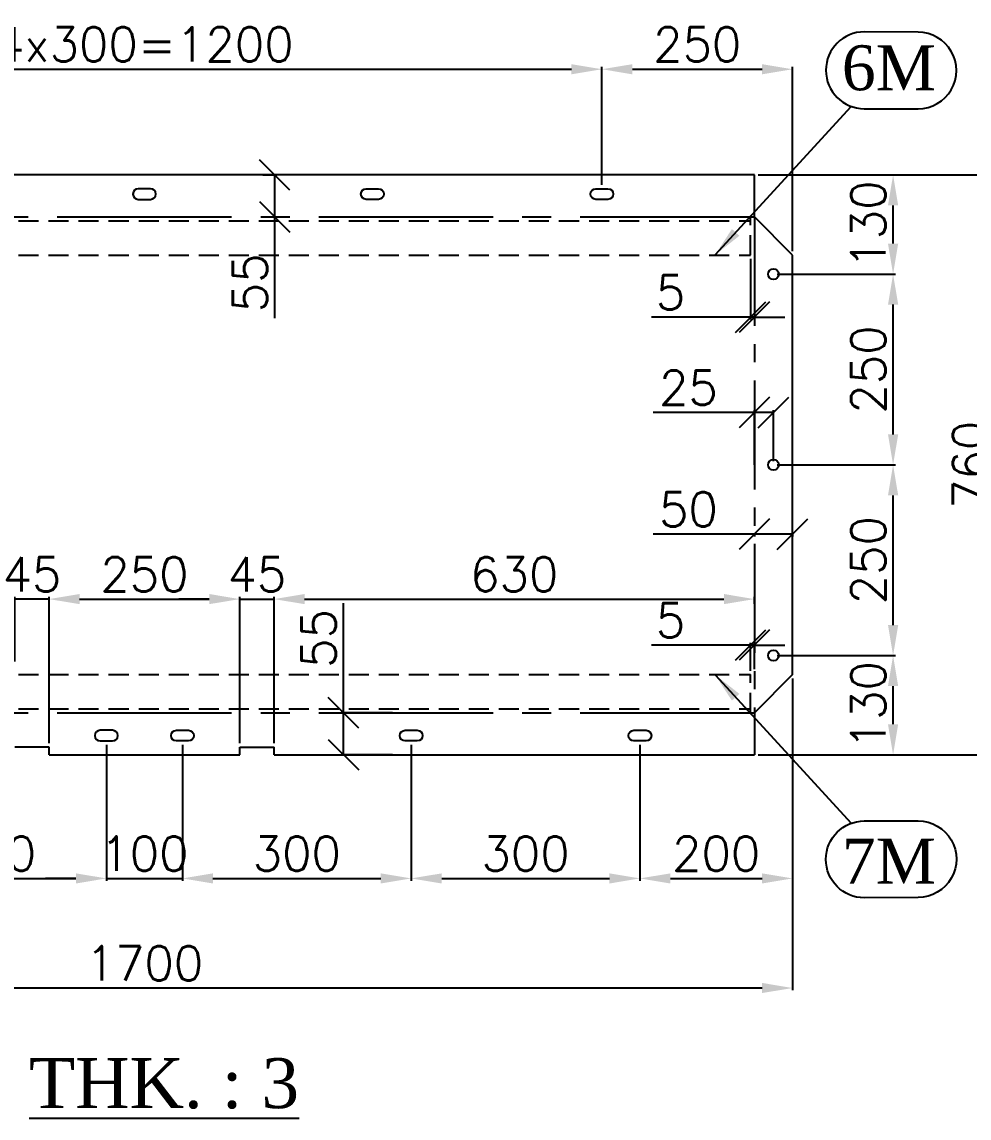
# Model space of a CAD drawing. Header units: inches. Extents: x 212980 to 238967, y -33384 to 2238.
# Drawn here: x 226461 to 227703, y -18086 to -16649 of the extents above; entities that cross this region are included whole.
import ezdxf
from ezdxf.enums import TextEntityAlignment as Align

# ---------------------------------------------------------------- set-up
doc = ezdxf.new("R2010")
doc.units = ezdxf.units.IN
doc.header["$LTSCALE"] = 15
doc.header["$MEASUREMENT"] = 0
for name, pattern in [('CENTER', [50.8, 31.75, -6.35, 6.35, -6.35]), ('CENTER2', [28.575, 19.05, -3.175, 3.175, -3.175]), ('HIDDEN', [0.375, 0.25, -0.125])]:
    doc.linetypes.add(name, pattern=pattern)
doc.layers.get('Defpoints').update_dxf_attribs({"lineweight": 0})
doc.layers.add('2', color=3, linetype='CENTER')
doc.layers.add('5', color=8, linetype='Continuous')
doc.styles.add('ROMANS', font='ROMANS.shx')
doc.styles.add('style7', font='times.ttf', dxfattribs={"height": 24})
doc.dimstyles.new('11', dxfattribs={"dimtxt": 45, "dimasz": 40, "dimexe": 3, "dimexo": 5, "dimgap": 10, "dimtad": 1, "dimdec": 0, "dimdsep": 46, "dimtxsty": 'ROMANS', "dimcen": 2.5, "dimclrd": 6, "dimclre": 6, "dimclrt": 2, "dimadec": 0, "dimazin": 0, "dimtfac": 1, "dimtdec": 0, "dimtmove": 0, "dimatfit": 3, "dimfxl": 1, "dimarcsym": 0})

# ---------------------------------------------------------------- blocks, each defined once
blk = doc.blocks.new('*D310')
at = {"color": 6, "lineweight": -2, "ltscale": 200, "transparency": 16777216}
for p, q in [((227451.4, -17479.6), (227606.3, -17479.6)), ((227603.3, -17569.6), (227603.3, -17519.6)), ((227426.4, -17609.6), (227606.3, -17609.6))]:
    blk.add_line(p, q, dxfattribs=at)
at = {"color": 6, "ltscale": 200, "transparency": 16777216}
for points in [[(227596.6, -17519.6), (227610, -17519.6), (227603.3, -17479.6)], [(227596.6, -17569.6), (227610, -17569.6), (227603.3, -17609.6)]]:
    blk.add_solid(points, dxfattribs=at)
at = {"layer": 'Defpoints', "color": 0, "ltscale": 200, "transparency": 16777216}
for p in [(227446.4, -17479.6), (227603.3, -17479.6), (227421.4, -17609.6)]:
    blk.add_point(p, dxfattribs=at)
at = {"color": 2, "ltscale": 200, "transparency": 16777216, "insert": (227570.8, -17544.6), "char_height": 45, "attachment_point": 5, "rotation": 90, "style": 'ROMANS'}
blk.add_mtext('130', dxfattribs=at)
blk = doc.blocks.new('*D311')
at = {"color": 6, "lineweight": -2, "ltscale": 200, "transparency": 16777216}
for p, q in [((227451.4, -17229.6), (227606.3, -17229.6)), ((227603.3, -17439.6), (227603.3, -17269.6)), ((227451.4, -17479.6), (227606.3, -17479.6))]:
    blk.add_line(p, q, dxfattribs=at)
at = {"color": 6, "ltscale": 200, "transparency": 16777216}
for points in [[(227596.6, -17269.6), (227610, -17269.6), (227603.3, -17229.6)], [(227596.6, -17439.6), (227610, -17439.6), (227603.3, -17479.6)]]:
    blk.add_solid(points, dxfattribs=at)
at = {"layer": 'Defpoints', "color": 0, "ltscale": 200, "transparency": 16777216}
for p in [(227446.4, -17229.6), (227603.3, -17229.6), (227446.4, -17479.6)]:
    blk.add_point(p, dxfattribs=at)
at = {"color": 2, "ltscale": 200, "transparency": 16777216, "insert": (227570.8, -17354.6), "char_height": 45, "attachment_point": 5, "rotation": 90, "style": 'ROMANS'}
blk.add_mtext('250', dxfattribs=at)
blk = doc.blocks.new('*D312')
at = {"color": 6, "lineweight": -2, "ltscale": 200, "transparency": 16777216}
for p, q in [((227451.4, -16979.6), (227606.3, -16979.6)), ((227603.3, -17189.6), (227603.3, -17019.6)), ((227451.4, -17229.6), (227606.3, -17229.6))]:
    blk.add_line(p, q, dxfattribs=at)
at = {"color": 6, "ltscale": 200, "transparency": 16777216}
for points in [[(227596.6, -17019.6), (227610, -17019.6), (227603.3, -16979.6)], [(227596.6, -17189.6), (227610, -17189.6), (227603.3, -17229.6)]]:
    blk.add_solid(points, dxfattribs=at)
at = {"layer": 'Defpoints', "color": 0, "ltscale": 200, "transparency": 16777216}
for p in [(227446.4, -16979.6), (227603.3, -16979.6), (227446.4, -17229.6)]:
    blk.add_point(p, dxfattribs=at)
at = {"color": 2, "ltscale": 200, "transparency": 16777216, "insert": (227570.8, -17104.6), "char_height": 45, "attachment_point": 5, "rotation": 90, "style": 'ROMANS'}
blk.add_mtext('250', dxfattribs=at)
blk = doc.blocks.new('*D313')
at = {"color": 6, "lineweight": -2, "ltscale": 200, "transparency": 16777216}
for p, q in [((227426.4, -16849.6), (227606.3, -16849.6)), ((227603.3, -16939.6), (227603.3, -16889.6)), ((227451.4, -16979.6), (227606.3, -16979.6))]:
    blk.add_line(p, q, dxfattribs=at)
at = {"color": 6, "ltscale": 200, "transparency": 16777216}
for points in [[(227596.6, -16889.6), (227610, -16889.6), (227603.3, -16849.6)], [(227596.6, -16939.6), (227610, -16939.6), (227603.3, -16979.6)]]:
    blk.add_solid(points, dxfattribs=at)
at = {"layer": 'Defpoints', "color": 0, "ltscale": 200, "transparency": 16777216}
for p in [(227421.4, -16849.6), (227603.3, -16849.6), (227446.4, -16979.6)]:
    blk.add_point(p, dxfattribs=at)
at = {"color": 2, "ltscale": 200, "transparency": 16777216, "insert": (227570.8, -16914.6), "char_height": 45, "attachment_point": 5, "rotation": 90, "style": 'ROMANS'}
blk.add_mtext('130', dxfattribs=at)
blk = doc.blocks.new('*D309')
at = {"color": 6, "lineweight": -2, "ltscale": 200, "transparency": 16777216}
for p, q in [((227527.7, -16849.6), (227739.7, -16849.6)), ((227736.7, -17569.6), (227736.7, -16889.6)), ((227537.6, -17609.6), (227739.7, -17609.6))]:
    blk.add_line(p, q, dxfattribs=at)
at = {"color": 6, "ltscale": 200, "transparency": 16777216}
for points in [[(227730, -16889.6), (227743.3, -16889.6), (227736.7, -16849.6)], [(227730, -17569.6), (227743.3, -17569.6), (227736.7, -17609.6)]]:
    blk.add_solid(points, dxfattribs=at)
at = {"layer": 'Defpoints', "color": 0, "ltscale": 200, "transparency": 16777216}
for p in [(227522.7, -16849.6), (227736.7, -16849.6), (227532.6, -17609.6)]:
    blk.add_point(p, dxfattribs=at)
at = {"color": 2, "ltscale": 200, "transparency": 16777216, "insert": (227704.2, -17229.6), "char_height": 45, "attachment_point": 5, "rotation": 90, "style": 'ROMANS'}
blk.add_mtext('760', dxfattribs=at)
blk = doc.blocks.new('_Oblique')
at = {"color": 0, "linetype": 'ByBlock', "lineweight": -2}
blk.add_line((-0.5, -0.5), (0.5, 0.5), dxfattribs=at)
blk = doc.blocks.new('*D318')
at = {"color": 6, "lineweight": -2, "ltscale": 200, "transparency": 16777216}
for p, q in [((227421.4, -17161), (227288.5, -17161)), ((227421.4, -17229.6), (227421.4, -17158)), ((227446.4, -17161), (227421.4, -17161)), ((227446.4, -17224.6), (227446.4, -17158))]:
    blk.add_line(p, q, dxfattribs=at)
at = {"layer": 'Defpoints', "color": 0, "ltscale": 200, "transparency": 16777216}
for p in [(227421.4, -17161), (227421.4, -17234.6), (227446.4, -17229.6)]:
    blk.add_point(p, dxfattribs=at)
at = {"color": 6, "lineweight": -2, "ltscale": 200, "transparency": 16777216, "xscale": 40, "yscale": 40, "zscale": 40, "rotation": 180}
blk.add_blockref('_Oblique', (227421.4, -17161), dxfattribs=at)
at = {"color": 6, "lineweight": -2, "ltscale": 200, "transparency": 16777216, "xscale": 40, "yscale": 40, "zscale": 40}
blk.add_blockref('_Oblique', (227446.4, -17161), dxfattribs=at)
at = {"color": 2, "ltscale": 200, "transparency": 16777216, "insert": (227334.9, -17128.5), "char_height": 45, "attachment_point": 5, "style": 'ROMANS'}
blk.add_mtext('25', dxfattribs=at)
blk = doc.blocks.new('*D319')
at = {"color": 6, "lineweight": -2, "ltscale": 200, "transparency": 16777216}
for p, q in [((227421.4, -17320.5), (227288.5, -17320.5)), ((227421.4, -17320.5), (227421.4, -17323.5)), ((227471.4, -17320.5), (227421.4, -17320.5)), ((227471.4, -17320.5), (227471.4, -17323.5))]:
    blk.add_line(p, q, dxfattribs=at)
at = {"layer": 'Defpoints', "color": 0, "ltscale": 200, "transparency": 16777216}
for p in [(227421.4, -17315.5), (227421.4, -17320.5), (227471.4, -17315.5)]:
    blk.add_point(p, dxfattribs=at)
at = {"color": 6, "lineweight": -2, "ltscale": 200, "transparency": 16777216, "xscale": 40, "yscale": 40, "zscale": 40, "rotation": 180}
blk.add_blockref('_Oblique', (227421.4, -17320.5), dxfattribs=at)
at = {"color": 6, "lineweight": -2, "ltscale": 200, "transparency": 16777216, "xscale": 40, "yscale": 40, "zscale": 40}
blk.add_blockref('_Oblique', (227471.4, -17320.5), dxfattribs=at)
at = {"color": 2, "ltscale": 200, "transparency": 16777216, "insert": (227334.9, -17288), "char_height": 45, "attachment_point": 5, "style": 'ROMANS'}
blk.add_mtext('50', dxfattribs=at)
blk = doc.blocks.new('*D320')
at = {"color": 6, "lineweight": -2, "ltscale": 200, "transparency": 16777216}
for p, q in [((227416.4, -17465.8), (227286.4, -17465.8)), ((227416.4, -17499.6), (227416.4, -17462.8)), ((227421.4, -17465.8), (227416.4, -17465.8)), ((227421.4, -17497.6), (227421.4, -17462.8)), ((227421.4, -17465.8), (227461.4, -17465.8))]:
    blk.add_line(p, q, dxfattribs=at)
at = {"layer": 'Defpoints', "color": 0, "ltscale": 200, "transparency": 16777216}
for p in [(227416.4, -17465.8), (227416.4, -17504.6), (227421.4, -17502.6)]:
    blk.add_point(p, dxfattribs=at)
at = {"color": 6, "lineweight": -2, "ltscale": 200, "transparency": 16777216, "xscale": 40, "yscale": 40, "zscale": 40}
blk.add_blockref('_Oblique', (227416.4, -17465.8), dxfattribs=at)
at = {"color": 6, "lineweight": -2, "ltscale": 200, "transparency": 16777216, "xscale": 40, "yscale": 40, "zscale": 40, "rotation": 180}
blk.add_blockref('_Oblique', (227421.4, -17465.8), dxfattribs=at)
at = {"color": 2, "ltscale": 200, "transparency": 16777216, "insert": (227311.4, -17433.3), "char_height": 45, "attachment_point": 5, "style": 'ROMANS'}
blk.add_mtext('5', dxfattribs=at)
blk = doc.blocks.new('*D321')
at = {"color": 6, "lineweight": -2, "ltscale": 200, "transparency": 16777216}
for p, q in [((227416.4, -16959.6), (227416.4, -17039.1)), ((227421.4, -16967.3), (227421.4, -17039.1)), ((227416.4, -17036.1), (227286.4, -17036.1)), ((227421.4, -17036.1), (227416.4, -17036.1)), ((227421.4, -17036.1), (227461.4, -17036.1))]:
    blk.add_line(p, q, dxfattribs=at)
at = {"layer": 'Defpoints', "color": 0, "ltscale": 200, "transparency": 16777216}
for p in [(227416.4, -16954.6), (227421.4, -16962.3), (227416.4, -17036.1)]:
    blk.add_point(p, dxfattribs=at)
at = {"color": 6, "lineweight": -2, "ltscale": 200, "transparency": 16777216, "xscale": 40, "yscale": 40, "zscale": 40}
blk.add_blockref('_Oblique', (227416.4, -17036.1), dxfattribs=at)
at = {"color": 6, "lineweight": -2, "ltscale": 200, "transparency": 16777216, "xscale": 40, "yscale": 40, "zscale": 40, "rotation": 180}
blk.add_blockref('_Oblique', (227421.4, -17036.1), dxfattribs=at)
at = {"color": 2, "ltscale": 200, "transparency": 16777216, "insert": (227311.4, -17003.6), "char_height": 45, "attachment_point": 5, "style": 'ROMANS'}
blk.add_mtext('5', dxfattribs=at)
blk = doc.blocks.new('*D327')
at = {"color": 6, "lineweight": -2, "ltscale": 200, "transparency": 16777216}
for p, q in [((226021.4, -16862.6), (226021.4, -16708)), ((227221.4, -16862.6), (227221.4, -16708)), ((226061.4, -16711), (227181.4, -16711))]:
    blk.add_line(p, q, dxfattribs=at)
at = {"color": 6, "ltscale": 200, "transparency": 16777216}
for points in [[(226061.4, -16704.4), (226061.4, -16717.7), (226021.4, -16711)], [(227181.4, -16704.4), (227181.4, -16717.7), (227221.4, -16711)]]:
    blk.add_solid(points, dxfattribs=at)
at = {"layer": 'Defpoints', "color": 0, "ltscale": 200, "transparency": 16777216}
for p in [(227221.4, -16711), (226021.4, -16867.6), (227221.4, -16867.6)]:
    blk.add_point(p, dxfattribs=at)
at = {"color": 2, "ltscale": 200, "transparency": 16777216, "insert": (226621.4, -16678.5), "char_height": 45, "attachment_point": 5, "style": 'ROMANS'}
blk.add_mtext('4x300=1200', dxfattribs=at)
blk = doc.blocks.new('*D328')
at = {"color": 6, "lineweight": -2, "ltscale": 200, "transparency": 16777216}
for p, q in [((227221.4, -16862.6), (227221.4, -16708)), ((227471.4, -16949.6), (227471.4, -16708)), ((227261.4, -16711), (227431.4, -16711))]:
    blk.add_line(p, q, dxfattribs=at)
at = {"color": 6, "ltscale": 200, "transparency": 16777216}
for points in [[(227261.4, -16704.4), (227261.4, -16717.7), (227221.4, -16711)], [(227431.4, -16704.4), (227431.4, -16717.7), (227471.4, -16711)]]:
    blk.add_solid(points, dxfattribs=at)
at = {"layer": 'Defpoints', "color": 0, "ltscale": 200, "transparency": 16777216}
for p in [(227471.4, -16711), (227221.4, -16867.6), (227471.4, -16954.6)]:
    blk.add_point(p, dxfattribs=at)
at = {"color": 2, "ltscale": 200, "transparency": 16777216, "insert": (227346.4, -16678.5), "char_height": 45, "attachment_point": 5, "style": 'ROMANS'}
blk.add_mtext('250', dxfattribs=at)
blk = doc.blocks.new('*D331')
at = {"color": 6, "lineweight": -2, "ltscale": 200, "transparency": 16777216}
for p, q in [((226271.5, -17596.6), (226271.5, -17774.7)), ((226571.5, -17596.6), (226571.5, -17774.7)), ((226311.5, -17771.7), (226531.5, -17771.7))]:
    blk.add_line(p, q, dxfattribs=at)
at = {"color": 6, "ltscale": 200, "transparency": 16777216}
for points in [[(226311.5, -17765.1), (226311.5, -17778.4), (226271.5, -17771.7)], [(226531.5, -17765.1), (226531.5, -17778.4), (226571.5, -17771.7)]]:
    blk.add_solid(points, dxfattribs=at)
at = {"layer": 'Defpoints', "color": 0, "ltscale": 200, "transparency": 16777216}
for p in [(226271.5, -17591.6), (226571.5, -17591.6), (226571.5, -17771.7)]:
    blk.add_point(p, dxfattribs=at)
at = {"color": 2, "ltscale": 200, "transparency": 16777216, "insert": (226421.5, -17739.2), "char_height": 45, "attachment_point": 5, "style": 'ROMANS'}
blk.add_mtext('300', dxfattribs=at)
blk = doc.blocks.new('*D332')
at = {"color": 6, "lineweight": -2, "ltscale": 200, "transparency": 16777216}
for p, q in [((226571.5, -17596.6), (226571.5, -17774.7)), ((226671.3, -17596.6), (226671.3, -17774.7)), ((226531.5, -17771.7), (226491.5, -17771.7)), ((226571.5, -17771.7), (226671.3, -17771.7)), ((226711.3, -17771.7), (226751.3, -17771.7))]:
    blk.add_line(p, q, dxfattribs=at)
at = {"color": 6, "ltscale": 200, "transparency": 16777216}
for points in [[(226531.5, -17765.1), (226531.5, -17778.4), (226571.5, -17771.7)], [(226711.3, -17765.1), (226711.3, -17778.4), (226671.3, -17771.7)]]:
    blk.add_solid(points, dxfattribs=at)
at = {"layer": 'Defpoints', "color": 0, "ltscale": 200, "transparency": 16777216}
for p in [(226571.5, -17591.6), (226671.3, -17591.6), (226671.3, -17771.7)]:
    blk.add_point(p, dxfattribs=at)
at = {"color": 2, "ltscale": 200, "transparency": 16777216, "insert": (226621.4, -17739.2), "char_height": 45, "attachment_point": 5, "style": 'ROMANS'}
blk.add_mtext('100', dxfattribs=at)
blk = doc.blocks.new('*D333')
at = {"color": 6, "lineweight": -2, "ltscale": 200, "transparency": 16777216}
for p, q in [((226671.3, -17596.6), (226671.3, -17774.7)), ((226971.3, -17596.6), (226971.3, -17774.7)), ((226711.3, -17771.7), (226931.3, -17771.7))]:
    blk.add_line(p, q, dxfattribs=at)
at = {"color": 6, "ltscale": 200, "transparency": 16777216}
for points in [[(226711.3, -17765.1), (226711.3, -17778.4), (226671.3, -17771.7)], [(226931.3, -17765.1), (226931.3, -17778.4), (226971.3, -17771.7)]]:
    blk.add_solid(points, dxfattribs=at)
at = {"layer": 'Defpoints', "color": 0, "ltscale": 200, "transparency": 16777216}
for p in [(226671.3, -17591.6), (226971.3, -17591.6), (226971.3, -17771.7)]:
    blk.add_point(p, dxfattribs=at)
at = {"color": 2, "ltscale": 200, "transparency": 16777216, "insert": (226821.3, -17739.2), "char_height": 45, "attachment_point": 5, "style": 'ROMANS'}
blk.add_mtext('300', dxfattribs=at)
blk = doc.blocks.new('*D334')
at = {"color": 6, "lineweight": -2, "ltscale": 200, "transparency": 16777216}
for p, q in [((226971.3, -17596.6), (226971.3, -17774.7)), ((227271.3, -17596.6), (227271.3, -17774.7)), ((227011.3, -17771.7), (227231.3, -17771.7))]:
    blk.add_line(p, q, dxfattribs=at)
at = {"color": 6, "ltscale": 200, "transparency": 16777216}
for points in [[(227011.3, -17765.1), (227011.3, -17778.4), (226971.3, -17771.7)], [(227231.3, -17765.1), (227231.3, -17778.4), (227271.3, -17771.7)]]:
    blk.add_solid(points, dxfattribs=at)
at = {"layer": 'Defpoints', "color": 0, "ltscale": 200, "transparency": 16777216}
for p in [(226971.3, -17591.6), (227271.3, -17591.6), (227271.3, -17771.7)]:
    blk.add_point(p, dxfattribs=at)
at = {"color": 2, "ltscale": 200, "transparency": 16777216, "insert": (227121.3, -17739.2), "char_height": 45, "attachment_point": 5, "style": 'ROMANS'}
blk.add_mtext('300', dxfattribs=at)
blk = doc.blocks.new('*D335')
at = {"color": 6, "lineweight": -2, "ltscale": 200, "transparency": 16777216}
for p, q in [((227471.4, -17509.6), (227471.4, -17774.7)), ((227271.3, -17596.6), (227271.3, -17774.7)), ((227311.3, -17771.7), (227431.4, -17771.7))]:
    blk.add_line(p, q, dxfattribs=at)
at = {"color": 6, "ltscale": 200, "transparency": 16777216}
for points in [[(227311.3, -17765.1), (227311.3, -17778.4), (227271.3, -17771.7)], [(227431.4, -17765.1), (227431.4, -17778.4), (227471.4, -17771.7)]]:
    blk.add_solid(points, dxfattribs=at)
at = {"layer": 'Defpoints', "color": 0, "ltscale": 200, "transparency": 16777216}
for p in [(227471.4, -17504.6), (227271.3, -17591.6), (227471.4, -17771.7)]:
    blk.add_point(p, dxfattribs=at)
at = {"color": 2, "ltscale": 200, "transparency": 16777216, "insert": (227371.3, -17739.2), "char_height": 45, "attachment_point": 5, "style": 'ROMANS'}
blk.add_mtext('200', dxfattribs=at)
blk = doc.blocks.new('*D336')
at = {"color": 6, "lineweight": -2, "ltscale": 200, "transparency": 16777216}
for p, q in [((225771.4, -17711.6), (225771.4, -17918.4)), ((227471.4, -17711.6), (227471.4, -17918.4)), ((227431.4, -17915.4), (225811.4, -17915.4))]:
    blk.add_line(p, q, dxfattribs=at)
at = {"color": 6, "ltscale": 200, "transparency": 16777216}
for points in [[(225811.4, -17908.7), (225811.4, -17922), (225771.4, -17915.4)], [(227431.4, -17908.7), (227431.4, -17922), (227471.4, -17915.4)]]:
    blk.add_solid(points, dxfattribs=at)
at = {"layer": 'Defpoints', "color": 0, "ltscale": 200, "transparency": 16777216}
for p in [(225771.4, -17706.6), (227471.4, -17706.6), (225771.4, -17915.4)]:
    blk.add_point(p, dxfattribs=at)
at = {"color": 2, "ltscale": 200, "transparency": 16777216, "insert": (226621.4, -17882.9), "char_height": 45, "attachment_point": 5, "style": 'ROMANS'}
blk.add_mtext('1700', dxfattribs=at)
blk = doc.blocks.new('*D338')
at = {"color": 6, "lineweight": -2, "ltscale": 200, "transparency": 16777216}
for p, q in [((226882.5, -17554.6), (226882.5, -17410.7)), ((226946.9, -17554.6), (226879.5, -17554.6)), ((226882.5, -17609.6), (226882.5, -17554.6)), ((226946.9, -17609.6), (226879.5, -17609.6))]:
    blk.add_line(p, q, dxfattribs=at)
at = {"layer": 'Defpoints', "color": 0, "ltscale": 200, "transparency": 16777216}
for p in [(226951.9, -17554.6), (226882.5, -17609.6), (226951.9, -17609.6)]:
    blk.add_point(p, dxfattribs=at)
at = {"color": 6, "lineweight": -2, "ltscale": 200, "transparency": 16777216, "xscale": 40, "yscale": 40, "zscale": 40}
for p, rotation in [((226882.5, -17554.6), 90), ((226882.5, -17609.6), 270)]:
    blk.add_blockref('_Oblique', p, dxfattribs=dict(at, rotation=rotation))
at = {"color": 2, "ltscale": 200, "transparency": 16777216, "insert": (226850, -17457.2), "char_height": 45, "attachment_point": 5, "rotation": 90, "style": 'ROMANS'}
blk.add_mtext('55', dxfattribs=at)
blk = doc.blocks.new('*D340')
at = {"color": 6, "lineweight": -2, "ltscale": 200, "transparency": 16777216}
for p, q in [((226776.7, -16849.6), (226795.2, -16849.6)), ((226792.2, -16849.6), (226792.2, -16904.6)), ((226776.7, -16904.6), (226795.2, -16904.6)), ((226792.2, -16904.6), (226792.2, -17037.4))]:
    blk.add_line(p, q, dxfattribs=at)
at = {"layer": 'Defpoints', "color": 0, "ltscale": 200, "transparency": 16777216}
for p in [(226771.7, -16849.6), (226771.7, -16904.6), (226792.2, -16904.6)]:
    blk.add_point(p, dxfattribs=at)
at = {"color": 6, "lineweight": -2, "ltscale": 200, "transparency": 16777216, "xscale": 40, "yscale": 40, "zscale": 40}
for p, rotation in [((226792.2, -16849.6), 90), ((226792.2, -16904.6), 270)]:
    blk.add_blockref('_Oblique', p, dxfattribs=dict(at, rotation=rotation))
at = {"color": 2, "ltscale": 200, "transparency": 16777216, "insert": (226759.7, -16991), "char_height": 45, "attachment_point": 5, "rotation": 90, "style": 'ROMANS'}
blk.add_mtext('55', dxfattribs=at)
blk = doc.blocks.new('*D424')
at = {"color": 6, "lineweight": -2, "ltscale": 200, "transparency": 16777216}
for p, q in [((226496.4, -17594.6), (226496.4, -17402.6)), ((226536.4, -17405.6), (226706.4, -17405.6)), ((226746.4, -17594.6), (226746.4, -17402.6))]:
    blk.add_line(p, q, dxfattribs=at)
at = {"color": 6, "ltscale": 200, "transparency": 16777216}
for points in [[(226536.4, -17398.9), (226536.4, -17412.2), (226496.4, -17405.6)], [(226706.4, -17398.9), (226706.4, -17412.2), (226746.4, -17405.6)]]:
    blk.add_solid(points, dxfattribs=at)
at = {"layer": 'Defpoints', "color": 0, "ltscale": 200, "transparency": 16777216}
for p in [(226746.4, -17405.6), (226496.4, -17599.6), (226746.4, -17599.6)]:
    blk.add_point(p, dxfattribs=at)
at = {"color": 2, "ltscale": 200, "transparency": 16777216, "insert": (226621.4, -17373.1), "char_height": 45, "attachment_point": 5, "style": 'ROMANS'}
blk.add_mtext('250', dxfattribs=at)
blk = doc.blocks.new('*D425')
at = {"color": 6, "lineweight": -2, "ltscale": 200, "transparency": 16777216}
for p, q in [((226706.4, -17405.6), (226666.4, -17405.6)), ((226746.4, -17594.6), (226746.4, -17402.6)), ((226746.4, -17405.6), (226791.4, -17405.6)), ((226791.4, -17594.6), (226791.4, -17402.6)), ((226831.4, -17405.6), (226871.4, -17405.6))]:
    blk.add_line(p, q, dxfattribs=at)
at = {"color": 6, "ltscale": 200, "transparency": 16777216}
for points in [[(226706.4, -17398.9), (226706.4, -17412.2), (226746.4, -17405.6)], [(226831.4, -17398.9), (226831.4, -17412.2), (226791.4, -17405.6)]]:
    blk.add_solid(points, dxfattribs=at)
at = {"layer": 'Defpoints', "color": 0, "ltscale": 200, "transparency": 16777216}
for p in [(226791.4, -17405.6), (226746.4, -17599.6), (226791.4, -17599.6)]:
    blk.add_point(p, dxfattribs=at)
at = {"color": 2, "ltscale": 200, "transparency": 16777216, "insert": (226768.9, -17373.1), "char_height": 45, "attachment_point": 5, "style": 'ROMANS'}
blk.add_mtext('45', dxfattribs=at)
blk = doc.blocks.new('*D426')
at = {"color": 6, "lineweight": -2, "ltscale": 200, "transparency": 16777216}
for p, q in [((226791.4, -17594.6), (226791.4, -17402.6)), ((226831.4, -17405.6), (227381.4, -17405.6)), ((227421.4, -17411.8), (227421.4, -17402.6))]:
    blk.add_line(p, q, dxfattribs=at)
at = {"color": 6, "ltscale": 200, "transparency": 16777216}
for points in [[(226831.4, -17398.9), (226831.4, -17412.2), (226791.4, -17405.6)], [(227381.4, -17398.9), (227381.4, -17412.2), (227421.4, -17405.6)]]:
    blk.add_solid(points, dxfattribs=at)
at = {"layer": 'Defpoints', "color": 0, "ltscale": 200, "transparency": 16777216}
for p in [(227421.4, -17405.6), (227421.4, -17416.8), (226791.4, -17599.6)]:
    blk.add_point(p, dxfattribs=at)
at = {"color": 2, "ltscale": 200, "transparency": 16777216, "insert": (227106.4, -17373.1), "char_height": 45, "attachment_point": 5, "style": 'ROMANS'}
blk.add_mtext('630', dxfattribs=at)
blk = doc.blocks.new('*D422')
at = {"color": 6, "lineweight": -2, "ltscale": 200, "transparency": 16777216}
for p, q in [((226411.4, -17405.6), (226371.4, -17405.6)), ((226451.4, -17487.2), (226451.4, -17402.6)), ((226496.4, -17405.6), (226451.4, -17405.6)), ((226496.4, -17487.2), (226496.4, -17402.6)), ((226536.4, -17405.6), (226576.4, -17405.6))]:
    blk.add_line(p, q, dxfattribs=at)
at = {"color": 6, "ltscale": 200, "transparency": 16777216}
for points in [[(226411.4, -17398.9), (226411.4, -17412.2), (226451.4, -17405.6)], [(226536.4, -17398.9), (226536.4, -17412.2), (226496.4, -17405.6)]]:
    blk.add_solid(points, dxfattribs=at)
at = {"layer": 'Defpoints', "color": 0, "ltscale": 200, "transparency": 16777216}
for p in [(226451.4, -17405.6), (226451.4, -17492.2), (226496.4, -17492.2)]:
    blk.add_point(p, dxfattribs=at)
at = {"color": 2, "ltscale": 200, "transparency": 16777216, "insert": (226473.9, -17373.1), "char_height": 45, "attachment_point": 5, "style": 'ROMANS'}
blk.add_mtext('45', dxfattribs=at)

msp = doc.modelspace()

# ---------------------------------------------------------------- linework, layer by layer
for p, q in [((227421.37, -16849.58), (225821.37, -16849.58)), ((227471.37, -16954.58), (227421.37, -16904.58)), ((227471.37, -17504.58), (227471.37, -16954.58)), ((227471.37, -17504.58), (227421.37, -17554.58)), ((226496.37, -17609.58), (226746.37, -17609.58)), ((226791.37, -17609.58), (227421.37, -17609.58))]:
    msp.add_line(p, q)
at = {"color": 7, "ltscale": 200}
for p, q in [((227421.37, -16904.58), (227421.37, -16849.58)), ((227421.37, -17554.58), (227421.37, -17609.58)), ((226496.37, -17599.58), (226451.37, -17599.58)), ((226496.37, -17609.58), (226496.37, -17599.58)), ((226746.37, -17609.58), (226746.37, -17599.58)), ((226746.37, -17599.58), (226791.37, -17599.58)), ((226791.37, -17609.58), (226791.37, -17599.58))]:
    msp.add_line(p, q, dxfattribs=at)
at = {"color": 3, "linetype": 'CENTER2', "ltscale": 0.8}
for p, q in [((225821.37, -16904.58), (227421.37, -16904.58)), ((225821.37, -17554.58), (227421.37, -17554.58))]:
    msp.add_line(p, q, dxfattribs=at)
at = {"color": 42, "linetype": 'HIDDEN', "ltscale": 7}
for p, q in [((225826.37, -16909.58), (227416.37, -16909.58)), ((227416.37, -16954.58), (227416.37, -16904.58)), ((225826.37, -16954.58), (227416.37, -16954.58)), ((225826.37, -17504.58), (227416.37, -17504.58)), ((227416.37, -17554.58), (227416.37, -17504.58)), ((225826.37, -17549.58), (227416.37, -17549.58))]:
    msp.add_line(p, q, dxfattribs=at)
at = {"color": 3, "linetype": 'CENTER2', "ltscale": 0.5}
msp.add_line((227421.37, -16904.58), (227421.37, -17554.58), dxfattribs=at)
for points in [[(226613.37, -16867.58, 1), (226613.37, -16881.58), (226629.37, -16881.58, 1), (226629.37, -16867.58)], [(226928.37, -16867.58, -1), (226928.37, -16881.58), (226912.37, -16881.58, -1), (226912.37, -16867.58)], [(227229.37, -16867.58, -1), (227229.37, -16881.58), (227213.37, -16881.58, -1), (227213.37, -16867.58)], [(226563.46, -17577.58, 1), (226563.46, -17591.58), (226579.46, -17591.58, 1), (226579.46, -17577.58)], [(226679.29, -17577.58, -1), (226679.29, -17591.58), (226663.29, -17591.58, -1), (226663.29, -17577.58)], [(226979.29, -17577.58, -1), (226979.29, -17591.58), (226963.29, -17591.58, -1), (226963.29, -17577.58)], [(227279.29, -17577.58, -1), (227279.29, -17591.58), (227263.29, -17591.58, -1), (227263.29, -17577.58)]]:
    msp.add_lwpolyline(points, format="xyb", close=True)
at = {"color": 7, "ltscale": 200}
for centre in [(227446.37, -16979.58), (227446.37, -17229.58), (227446.37, -17479.58)]:
    msp.add_circle(centre, 7, dxfattribs=at)
at = {"layer": '2', "color": 8, "linetype": 'ByBlock'}
for points in [[(227636.02, -16662.61), (227565.55, -16662.05, 1), (227565.55, -16762.75), (227636.02, -16762.75, 1.0056195), (227636.02, -16662.61)], [(227636.02, -17796.54), (227565.55, -17797.11, -1), (227565.55, -17696.41), (227636.02, -17696.41, -1.0056195), (227636.02, -17796.54)]]:
    msp.add_lwpolyline(points, format="xyb", dxfattribs=at)

# ---------------------------------------------------------------- texts
at = {"layer": '5', "color": 2, "style": 'style7'}
for s, p in [('6M', (227597.84, -16709.06)), ('7M', (227597.84, -17748.95))]:
    msp.add_text(s, height=58.905, dxfattribs=at).set_placement(p, align=Align.MIDDLE_CENTER)
msp.add_text('%%UTHK. : 3', height=65.45, dxfattribs=at).set_placement((226470.09, -18072.79))

# ---------------------------------------------------------------- dimensions: what is measured, and where the dimension line sits
at = {"color": 7, "ltscale": 200}
dim = msp.add_linear_dim(base=(227221.37, -16711.02), p1=(226021.37, -16867.58), p2=(227221.37, -16867.58), text='4x300=<>', dimstyle='11', override={"dimtmove": 1}, dxfattribs=at)
dim.commit()
dim.dimension.update_dxf_attribs({"geometry": '*D327', "text_midpoint": (226621.37, -16678.52)})
for base, p1, p2, override, picture, middle in [((227471.37, -16711.02), (227221.37, -16867.58), (227471.37, -16954.58), {"dimtmove": 1}, '*D328', (227346.37, -16678.52)), ((227416.37, -17036.09), (227421.37, -16962.29), (227416.37, -16954.58), {"dimblk1": 'Oblique', "dimblk2": 'Oblique', "dimsah": 1}, '*D321', (227311.37, -17003.59)), ((227421.37, -17161.05), (227446.37, -17229.58), (227421.37, -17234.63), {"dimblk1": 'Oblique', "dimblk2": 'Oblique', "dimsah": 1}, '*D318', (227334.94, -17128.55)), ((227421.37, -17320.51), (227471.37, -17315.51), (227421.37, -17315.51), {"dimblk1": 'Oblique', "dimblk2": 'Oblique', "dimsah": 1}, '*D319', (227334.94, -17288.01)), ((226746.37, -17405.57), (226496.37, -17599.58), (226746.37, -17599.58), {"dimtmove": 1}, '*D424', (226621.37, -17373.07)), ((227421.37, -17405.57), (226791.37, -17599.58), (227421.37, -17416.82), {"dimtmove": 1}, '*D426', (227106.37, -17373.07)), ((227416.37, -17465.81), (227421.37, -17502.64), (227416.37, -17504.58), {"dimblk1": 'Oblique', "dimblk2": 'Oblique', "dimsah": 1}, '*D320', (227311.37, -17433.31)), ((227471.37, -17771.74), (227271.29, -17591.58), (227471.37, -17504.58), {"dimtmove": 1}, '*D335', (227371.33, -17739.24)), ((226571.46, -17771.74), (226271.46, -17591.58), (226571.46, -17591.58), {"dimtmove": 1}, '*D331', (226421.46, -17739.24)), ((226971.29, -17771.74), (226671.29, -17591.58), (226971.29, -17591.58), {"dimtmove": 1}, '*D333', (226821.29, -17739.24)), ((227271.29, -17771.74), (226971.29, -17591.58), (227271.29, -17591.58), {"dimtmove": 1}, '*D334', (227121.29, -17739.24))]:
    dim = msp.add_linear_dim(base=base, p1=p1, p2=p2, dimstyle='11', override=override, dxfattribs=at)
    dim.commit()
    dim.dimension.update_dxf_attribs({"geometry": picture, "text_midpoint": middle})
for base, p1, p2, override, picture, middle in [((226792.22, -16904.58), (226771.73, -16849.58), (226771.73, -16904.58), {"dimblk1": 'Oblique', "dimblk2": 'Oblique', "dimsah": 1}, '*D340', (226759.72, -16991)), ((227603.31, -16849.58), (227446.37, -16979.58), (227421.37, -16849.58), {"dimtmove": 1}, '*D313', (227570.81, -16914.58)), ((227603.31, -16979.58), (227446.37, -17229.58), (227446.37, -16979.58), {"dimtmove": 1}, '*D312', (227570.81, -17104.58)), ((227603.31, -17229.58), (227446.37, -17479.58), (227446.37, -17229.58), {"dimtmove": 1}, '*D311', (227570.81, -17354.58))]:
    dim = msp.add_linear_dim(base=base, p1=p1, p2=p2, angle=90, dimstyle='11', override=override, dxfattribs=at)
    dim.commit()
    dim.dimension.update_dxf_attribs({"geometry": picture, "text_midpoint": middle})
for base, p1, p2, picture, middle in [((227736.65, -16849.58), (227532.61, -17609.58), (227522.65, -16849.58), '*D309', (227704.15, -17229.58)), ((227603.31, -17479.58), (227421.37, -17609.58), (227446.37, -17479.58), '*D310', (227570.81, -17544.58))]:
    dim = msp.add_linear_dim(base=base, p1=p1, p2=p2, angle=90, dimstyle='11', dxfattribs=at)
    dim.commit()
    dim.dimension.update_dxf_attribs({"geometry": picture, "text_midpoint": middle})
dim = msp.add_linear_dim(base=(226451.37, -17405.57), p1=(226496.37, -17492.16), p2=(226451.37, -17492.16), dimstyle='11', dxfattribs=at)
dim.commit()
dim.dimension.update_dxf_attribs({"geometry": '*D422', "text_midpoint": (226473.87, -17405.57), "dimtype": 160})
for base, p1, p2, picture, middle in [((226791.37, -17405.57), (226746.37, -17599.58), (226791.37, -17599.58), '*D425', (226768.87, -17405.57)), ((226671.29, -17771.74), (226571.46, -17591.58), (226671.29, -17591.58), '*D332', (226621.37, -17771.74))]:
    dim = msp.add_linear_dim(base=base, p1=p1, p2=p2, dimstyle='11', override={"dimtmove": 1}, dxfattribs=at)
    dim.commit()
    dim.dimension.update_dxf_attribs({"geometry": picture, "text_midpoint": middle, "dimtype": 160})
dim = msp.add_linear_dim(base=(226882.46, -17609.58), p1=(226951.91, -17554.58), p2=(226951.91, -17609.58), angle=90, dimstyle='11', override={"dimblk1": 'Oblique', "dimblk2": 'Oblique', "dimsah": 1}, dxfattribs=at)
dim.commit()
dim.dimension.update_dxf_attribs({"geometry": '*D338', "text_midpoint": (226882.46, -17457.17), "dimtype": 160})
dim = msp.add_linear_dim(base=(225771.37, -17915.37), p1=(227471.37, -17706.61), p2=(225771.37, -17706.61), dimstyle='11', dxfattribs=at)
dim.commit()
dim.dimension.update_dxf_attribs({"geometry": '*D336', "text_midpoint": (226621.37, -17882.87)})

# ---------------------------------------------------------------- leaders
for points in [[(227369.78, -16954.42), (227548.24, -16759.67)], [(227369.78, -17504.74), (227548.24, -17699.48)]]:
    msp.add_leader(points, dimstyle='11', override={"dimtmove": 1}, dxfattribs=at)

doc.saveas('drawing.dxf')
